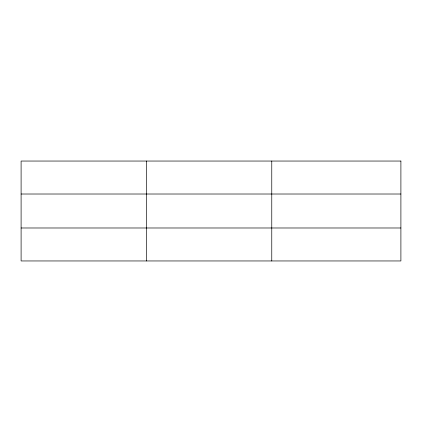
<?xml version="1.0" encoding="UTF-8"?>
<svg xmlns="http://www.w3.org/2000/svg" width="422" height="422" viewBox="0 0 422 422"><rect width="100%" height="100%" fill="white"/><g stroke="black" fill="none" stroke-linecap="round" stroke-linejoin="round"><path stroke-width="0.63" d="M146.434 260.954L146.434 161.046M271.768 260.954L271.768 161.046M21.1 194.014L400.9 194.014M21.1 227.985L400.9 227.985M400.9 161.046L400.9 260.954L21.1 260.954L21.1 161.046L400.9 161.046"/></g></svg>
